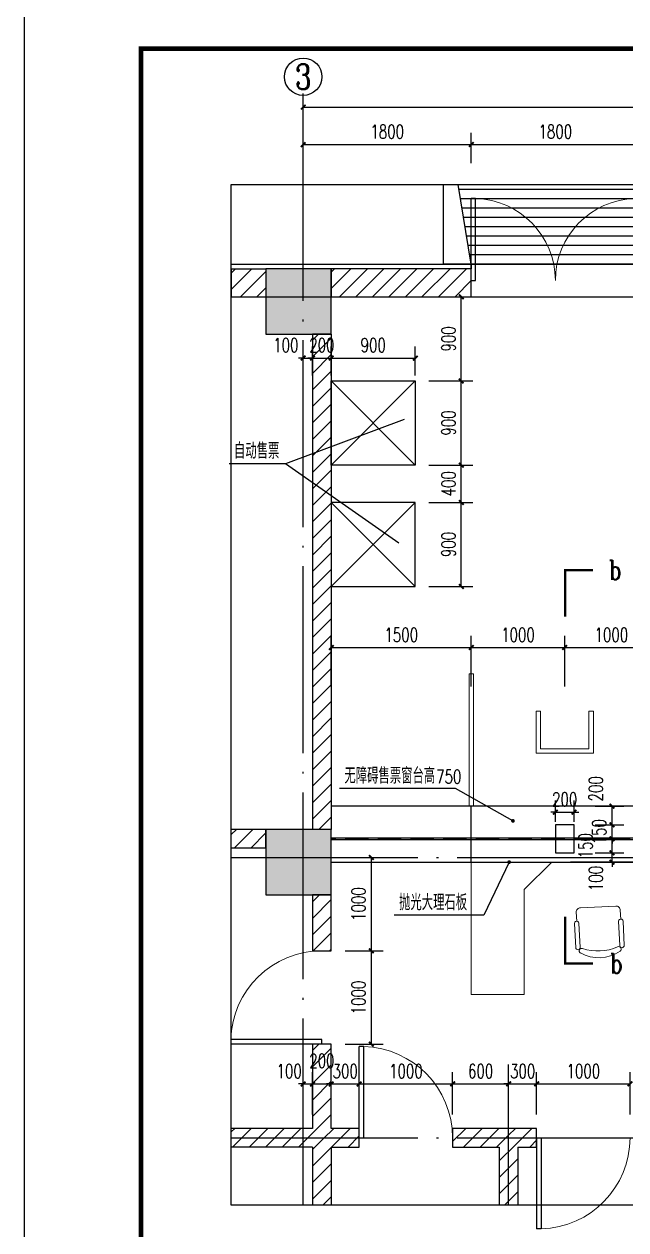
# Model space of a CAD drawing. Extents: x 63793 to 231107, y 20849 to 337643.
# Drawn here: x 139055 to 145498, y 69099 to 82005 of the extents above; entities that cross this region are included whole.
import ezdxf
from ezdxf.enums import TextEntityAlignment as Align

# ---------------------------------------------------------------- set-up
doc = ezdxf.new("R2010")
doc.units = 0
doc.header["$LTSCALE"] = 1000
doc.header["$MEASUREMENT"] = 0
for name, pattern in [('CONTINOUS', [0]), ('DASH', [0.35, 0.25, -0.1]), ('DOTE', [2.42, 2, -0.2, 0.02, -0.2])]:
    doc.linetypes.add(name, pattern=pattern)
for name, color, linetype in [('AXIS', 3, 'Continuous'), ('AXIS_TEXT', 7, 'Continuous'), ('DIM_LEAD', 3, 'Continuous'), ('DIM_SYMB', 3, 'Continuous'), ('DOTE', 1, 'DOTE'), ('LATRINE', 6, 'Continuous'), ('PUB_DIM', 3, 'Continuous'), ('PUB_HATCH', 8, 'Continuous'), ('PUB_TEXT', 7, 'Continuous'), ('PUB_TITLE', 4, 'Continuous'), ('SURFACE', 6, 'Continuous'), ('WALL', 2, 'Continuous'), ('WINDOW', 4, 'Continuous'), ('填充', 8, 'Continuous'), ('家具', 7, 'Continuous')]:
    doc.layers.add(name, color=color, linetype=linetype)
doc.layers.add('新块$0$00_funiture', color=147, linetype='Continuous', lineweight=5)
doc.styles.add('_TCH_AXIS', font='COMPLEX', dxfattribs={"bigfont": 'GBCBIG'})
doc.styles.add('_TCH_DIM', font='SIMPLEX', dxfattribs={"bigfont": 'GBCBIG'})
doc.styles.add('_TCH_DIM_T3', font='SIMPLEX', dxfattribs={"width": 0.705882, "bigfont": 'GBCBIG'})
doc.styles.add('_TCH_LABEL', font='COMPLEX', dxfattribs={"bigfont": 'GBCBIG'})
doc.styles.add('COMPLEX', font='COMPLEX')
doc.styles.get("Standard").update_dxf_attribs({"font": 'gbenor.shx', "bigfont": 'gbcbig.shx'})
doc.dimstyles.new('_TCH_ARCH&&50', dxfattribs={"dimtxt": 148.75, "dimasz": 50, "dimexe": 125, "dimexo": 150, "dimgap": 63.125, "dimtad": 1, "dimdec": 0, "dimzin": 0, "dimdsep": 46, "dimtxsty": '_TCH_DIM_T3', "dimblk": 'ARCHTICK', "dimcen": 0.09, "dimclrt": 7, "dimazin": 2, "dimtfac": 1, "dimtdec": 0, "dimtix": 1, "dimtmove": 2, "dimatfit": 3, "dimfxl": 0, "dimtolj": 1, "dimtzin": 0, "dimarcsym": 0})
pattern_1 = [(45, (-53378.04, 196878.15), (-88.38838, 88.38838), [])]

# ---------------------------------------------------------------- blocks, each defined once
blk = doc.blocks.new('M_C32CXI')
for p, q in [((-188, 275), (87, 275)), ((87, 225), (-188, 225)), ((212, 250), (112, 250)), ((262, 200), (262, -200)), ((-188, -225), (87, -225)), ((212, -250), (112, -250)), ((87, -275), (-188, -275))]:
    blk.add_line(p, q)
for centre, radius, start, end in [((-188, 250), 25, 90, 270), ((87, 250), 25, 270, 90), ((111, 0), 426, 148.1092, 211.8908), ((-227, 210), 28.1, 338.7607, 148.1092), ((314, 0), 552, 158.7607, 201.2393), ((212, 200), 50, 0, 90), ((-227, -210), 28.1, 211.8908, 21.2393), ((-188, -250), 25, 90, 270), ((87, -250), 25, 270, 90), ((212, -200), 50, 270, 0)]:
    blk.add_arc(centre, radius, start, end)
at = {"width": 0.8, "flags": 9}
for tag in ['XSIZE', 'YSIZE']:
    blk.add_attdef(tag, (0, 0), '', height=0.5, dxfattribs=at)
blk = doc.blocks.new('_ArchTick')
at = {"color": 0, "linetype": 'ByBlock', "const_width": 0.4}
blk.add_lwpolyline([(-0.5, -0.5), (0.5, 0.5)], dxfattribs=at)
blk = doc.blocks.new('*D467')
at = {"layer": 'Defpoints', "color": 0, "transparency": 16777216}
for p in [(144943, 73569), (144743, 73315), (144943, 73315)]:
    blk.add_point(p, dxfattribs=at)
at = {"layer": 'PUB_DIM', "color": 0, "lineweight": -2, "transparency": 16777216}
for p, q in [((144743, 73569), (144693, 73569)), ((144743, 73465), (144743, 73694)), ((144743, 73569), (144943, 73569)), ((144943, 73465), (144943, 73694)), ((144943, 73569), (144993, 73569))]:
    blk.add_line(p, q, dxfattribs=at)
at = {"layer": 'PUB_DIM', "color": 0, "lineweight": -2, "transparency": 16777216, "xscale": 50, "yscale": 50, "zscale": 50}
blk.add_blockref('_ArchTick', (144743, 73569), dxfattribs=at)
at = {"layer": 'PUB_DIM', "color": 0, "lineweight": -2, "transparency": 16777216, "xscale": 50, "yscale": 50, "zscale": 50, "rotation": 180}
blk.add_blockref('_ArchTick', (144943, 73569), dxfattribs=at)
at = {"layer": 'PUB_DIM', "color": 7, "transparency": 16777216, "insert": (144843, 73707), "char_height": 148.8, "attachment_point": 5, "style": '_TCH_DIM_T3'}
blk.add_mtext('\\A1;200', dxfattribs=at)
blk = doc.blocks.new('*D468')
at = {"layer": 'Defpoints', "color": 0, "transparency": 16777216}
for p in [(145020, 73635), (145350, 73635), (145020, 73435)]:
    blk.add_point(p, dxfattribs=at)
at = {"layer": 'PUB_DIM', "color": 0, "lineweight": -2, "transparency": 16777216}
for p, q in [((145170, 73635), (145475, 73635)), ((145350, 73435), (145350, 73635)), ((145170, 73435), (145475, 73435))]:
    blk.add_line(p, q, dxfattribs=at)
at = {"layer": 'PUB_DIM', "color": 0, "lineweight": -2, "transparency": 16777216, "xscale": 50, "yscale": 50, "zscale": 50}
for p, rotation in [((145350, 73635), 90), ((145350, 73435), 270)]:
    blk.add_blockref('_ArchTick', p, dxfattribs=dict(at, rotation=rotation))
at = {"layer": 'PUB_DIM', "color": 7, "transparency": 16777216, "insert": (145177, 73820), "char_height": 148.8, "attachment_point": 5, "rotation": 90, "style": '_TCH_DIM_T3'}
blk.add_mtext('\\A1;200', dxfattribs=at)
blk = doc.blocks.new('*D469')
at = {"layer": 'Defpoints', "color": 0, "transparency": 16777216}
for p in [(145020, 73435), (145350, 73435), (145020, 73285)]:
    blk.add_point(p, dxfattribs=at)
at = {"layer": 'PUB_DIM', "color": 0, "lineweight": -2, "transparency": 16777216}
for p, q in [((145350, 73435), (145350, 73485)), ((145170, 73435), (145475, 73435)), ((145350, 73285), (145350, 73435)), ((145170, 73285), (145475, 73285)), ((145350, 73285), (145350, 73235))]:
    blk.add_line(p, q, dxfattribs=at)
at = {"layer": 'PUB_DIM', "color": 0, "lineweight": -2, "transparency": 16777216, "xscale": 50, "yscale": 50, "zscale": 50}
for p, rotation in [((145350, 73435), 270), ((145350, 73285), 90)]:
    blk.add_blockref('_ArchTick', p, dxfattribs=dict(at, rotation=rotation))
at = {"layer": 'PUB_DIM', "color": 7, "transparency": 16777216, "insert": (145212, 73360), "char_height": 148.8, "attachment_point": 5, "rotation": 90, "style": '_TCH_DIM_T3'}
blk.add_mtext('\\A1;150', dxfattribs=at)
blk = doc.blocks.new('*D470')
at = {"layer": 'Defpoints', "color": 0, "transparency": 16777216}
for p in [(145020, 73285), (145350, 73285), (145020, 73135)]:
    blk.add_point(p, dxfattribs=at)
at = {"layer": 'PUB_DIM', "color": 0, "lineweight": -2, "transparency": 16777216}
for p, q in [((145170, 73285), (145475, 73285)), ((145350, 73135), (145350, 73285)), ((145170, 73135), (145475, 73135))]:
    blk.add_line(p, q, dxfattribs=at)
at = {"layer": 'PUB_DIM', "color": 0, "lineweight": -2, "transparency": 16777216, "xscale": 50, "yscale": 50, "zscale": 50}
for p, rotation in [((145350, 73285), 90), ((145350, 73135), 270)]:
    blk.add_blockref('_ArchTick', p, dxfattribs=dict(at, rotation=rotation))
at = {"layer": 'PUB_DIM', "color": 7, "transparency": 16777216, "insert": (145066, 73210), "char_height": 148.8, "attachment_point": 5, "rotation": 90, "style": '_TCH_DIM_T3'}
blk.add_mtext('\\A1;150', dxfattribs=at)
blk = doc.blocks.new('*D471')
at = {"layer": 'Defpoints', "color": 0, "transparency": 16777216}
for p in [(145020, 73135), (145350, 73135), (145020, 73035)]:
    blk.add_point(p, dxfattribs=at)
at = {"layer": 'PUB_DIM', "color": 0, "lineweight": -2, "transparency": 16777216}
for p, q in [((145350, 73135), (145350, 73185)), ((145170, 73135), (145475, 73135)), ((145350, 73035), (145350, 73135)), ((145170, 73035), (145475, 73035)), ((145350, 73035), (145350, 72985))]:
    blk.add_line(p, q, dxfattribs=at)
at = {"layer": 'PUB_DIM', "color": 0, "lineweight": -2, "transparency": 16777216, "xscale": 50, "yscale": 50, "zscale": 50}
for p, rotation in [((145350, 73135), 270), ((145350, 73035), 90)]:
    blk.add_blockref('_ArchTick', p, dxfattribs=dict(at, rotation=rotation))
at = {"layer": 'PUB_DIM', "color": 7, "transparency": 16777216, "insert": (145177, 72860), "char_height": 148.8, "attachment_point": 5, "rotation": 90, "style": '_TCH_DIM_T3'}
blk.add_mtext('\\A1;100', dxfattribs=at)
blk = doc.blocks.new('*D475')
at = {"layer": 'AXIS', "color": 0, "lineweight": -2, "transparency": 16777216}
for p, q in [((142343, 74915), (142343, 75457)), ((143843, 74915), (143843, 75457)), ((142343, 75332), (143843, 75332))]:
    blk.add_line(p, q, dxfattribs=at)
at = {"layer": 'Defpoints', "color": 0, "transparency": 16777216}
for p in [(143843, 75332), (142343, 74765), (143843, 74765)]:
    blk.add_point(p, dxfattribs=at)
at = {"layer": 'AXIS', "color": 0, "lineweight": -2, "transparency": 16777216, "xscale": 50, "yscale": 50, "zscale": 50, "rotation": 180}
blk.add_blockref('_ArchTick', (142343, 75332), dxfattribs=at)
at = {"layer": 'AXIS', "color": 0, "lineweight": -2, "transparency": 16777216, "xscale": 50, "yscale": 50, "zscale": 50}
blk.add_blockref('_ArchTick', (143843, 75332), dxfattribs=at)
at = {"layer": 'AXIS', "color": 7, "transparency": 16777216, "insert": (143093, 75469), "char_height": 148.8, "attachment_point": 5, "style": '_TCH_DIM_T3'}
blk.add_mtext('\\A1;1500', dxfattribs=at)
blk = doc.blocks.new('*D476')
at = {"layer": 'AXIS', "color": 0, "lineweight": -2, "transparency": 16777216}
for p, q in [((143843, 74915), (143843, 75457)), ((144843, 74915), (144843, 75457)), ((143843, 75332), (144843, 75332))]:
    blk.add_line(p, q, dxfattribs=at)
at = {"layer": 'Defpoints', "color": 0, "transparency": 16777216}
for p in [(144843, 75332), (143843, 74765), (144843, 74765)]:
    blk.add_point(p, dxfattribs=at)
at = {"layer": 'AXIS', "color": 0, "lineweight": -2, "transparency": 16777216, "xscale": 50, "yscale": 50, "zscale": 50, "rotation": 180}
blk.add_blockref('_ArchTick', (143843, 75332), dxfattribs=at)
at = {"layer": 'AXIS', "color": 0, "lineweight": -2, "transparency": 16777216, "xscale": 50, "yscale": 50, "zscale": 50}
blk.add_blockref('_ArchTick', (144843, 75332), dxfattribs=at)
at = {"layer": 'AXIS', "color": 7, "transparency": 16777216, "insert": (144343, 75469), "char_height": 148.8, "attachment_point": 5, "style": '_TCH_DIM_T3'}
blk.add_mtext('\\A1;1000', dxfattribs=at)
blk = doc.blocks.new('*D477')
at = {"layer": 'AXIS', "color": 0, "lineweight": -2, "transparency": 16777216}
for p, q in [((144843, 74915), (144843, 75457)), ((145843, 74915), (145843, 75457)), ((144843, 75332), (145843, 75332))]:
    blk.add_line(p, q, dxfattribs=at)
at = {"layer": 'Defpoints', "color": 0, "transparency": 16777216}
for p in [(145843, 75332), (144843, 74765), (145843, 74765)]:
    blk.add_point(p, dxfattribs=at)
at = {"layer": 'AXIS', "color": 0, "lineweight": -2, "transparency": 16777216, "xscale": 50, "yscale": 50, "zscale": 50, "rotation": 180}
blk.add_blockref('_ArchTick', (144843, 75332), dxfattribs=at)
at = {"layer": 'AXIS', "color": 0, "lineweight": -2, "transparency": 16777216, "xscale": 50, "yscale": 50, "zscale": 50}
blk.add_blockref('_ArchTick', (145843, 75332), dxfattribs=at)
at = {"layer": 'AXIS', "color": 7, "transparency": 16777216, "insert": (145343, 75469), "char_height": 148.8, "attachment_point": 5, "style": '_TCH_DIM_T3'}
blk.add_mtext('\\A1;1000', dxfattribs=at)
blk = doc.blocks.new('*D485')
at = {"layer": 'AXIS', "color": 0, "lineweight": -2, "transparency": 16777216}
for p, q in [((142343, 78242), (142343, 78555)), ((143243, 78242), (143243, 78555)), ((142343, 78430), (143243, 78430))]:
    blk.add_line(p, q, dxfattribs=at)
at = {"layer": 'Defpoints', "color": 0, "transparency": 16777216}
for p in [(143243, 78430), (142343, 78092), (143243, 78092)]:
    blk.add_point(p, dxfattribs=at)
at = {"layer": 'AXIS', "color": 0, "lineweight": -2, "transparency": 16777216, "xscale": 50, "yscale": 50, "zscale": 50, "rotation": 180}
blk.add_blockref('_ArchTick', (142343, 78430), dxfattribs=at)
at = {"layer": 'AXIS', "color": 0, "lineweight": -2, "transparency": 16777216, "xscale": 50, "yscale": 50, "zscale": 50}
blk.add_blockref('_ArchTick', (143243, 78430), dxfattribs=at)
at = {"layer": 'AXIS', "color": 7, "transparency": 16777216, "insert": (142793, 78568), "char_height": 148.8, "attachment_point": 5, "style": '_TCH_DIM_T3'}
blk.add_mtext('\\A1;900', dxfattribs=at)
blk = doc.blocks.new('*D486')
at = {"layer": 'AXIS', "color": 0, "lineweight": -2, "transparency": 16777216}
for p, q in [((142143, 78242), (142143, 78555)), ((142343, 78242), (142343, 78555)), ((142143, 78430), (142093, 78430)), ((142143, 78430), (142343, 78430)), ((142343, 78430), (142393, 78430))]:
    blk.add_line(p, q, dxfattribs=at)
at = {"layer": 'Defpoints', "color": 0, "transparency": 16777216}
for p in [(142343, 78430), (142143, 78092), (142343, 78092)]:
    blk.add_point(p, dxfattribs=at)
at = {"layer": 'AXIS', "color": 0, "lineweight": -2, "transparency": 16777216, "xscale": 50, "yscale": 50, "zscale": 50}
blk.add_blockref('_ArchTick', (142143, 78430), dxfattribs=at)
at = {"layer": 'AXIS', "color": 0, "lineweight": -2, "transparency": 16777216, "xscale": 50, "yscale": 50, "zscale": 50, "rotation": 180}
blk.add_blockref('_ArchTick', (142343, 78430), dxfattribs=at)
at = {"layer": 'AXIS', "color": 7, "transparency": 16777216, "insert": (142243, 78568), "char_height": 148.8, "attachment_point": 5, "style": '_TCH_DIM_T3'}
blk.add_mtext('\\A1;200', dxfattribs=at)
blk = doc.blocks.new('*D487')
at = {"layer": 'AXIS', "color": 0, "lineweight": -2, "transparency": 16777216}
for p, q in [((142043, 78242), (142043, 78555)), ((142143, 78242), (142143, 78555)), ((142043, 78430), (141993, 78430)), ((142043, 78430), (142143, 78430)), ((142143, 78430), (142193, 78430))]:
    blk.add_line(p, q, dxfattribs=at)
at = {"layer": 'Defpoints', "color": 0, "transparency": 16777216}
for p in [(142143, 78430), (142043, 78092), (142143, 78092)]:
    blk.add_point(p, dxfattribs=at)
at = {"layer": 'AXIS', "color": 0, "lineweight": -2, "transparency": 16777216, "xscale": 50, "yscale": 50, "zscale": 50}
blk.add_blockref('_ArchTick', (142043, 78430), dxfattribs=at)
at = {"layer": 'AXIS', "color": 0, "lineweight": -2, "transparency": 16777216, "xscale": 50, "yscale": 50, "zscale": 50, "rotation": 180}
blk.add_blockref('_ArchTick', (142143, 78430), dxfattribs=at)
at = {"layer": 'AXIS', "color": 7, "transparency": 16777216, "insert": (141857, 78568), "char_height": 148.8, "attachment_point": 5, "style": '_TCH_DIM_T3'}
blk.add_mtext('\\A1;100', dxfattribs=at)
blk = doc.blocks.new('*D488')
at = {"layer": 'AXIS', "color": 0, "lineweight": -2, "transparency": 16777216}
for p, q in [((143388, 76885), (143861, 76885)), ((143736, 75985), (143736, 76885)), ((143388, 75985), (143861, 75985))]:
    blk.add_line(p, q, dxfattribs=at)
at = {"layer": 'Defpoints', "color": 0, "transparency": 16777216}
for p in [(143238, 76885), (143736, 76885), (143238, 75985)]:
    blk.add_point(p, dxfattribs=at)
at = {"layer": 'AXIS', "color": 0, "lineweight": -2, "transparency": 16777216, "xscale": 50, "yscale": 50, "zscale": 50}
for p, rotation in [((143736, 76885), 90), ((143736, 75985), 270)]:
    blk.add_blockref('_ArchTick', p, dxfattribs=dict(at, rotation=rotation))
at = {"layer": 'AXIS', "color": 7, "transparency": 16777216, "insert": (143599, 76435), "char_height": 148.8, "attachment_point": 5, "rotation": 90, "style": '_TCH_DIM_T3'}
blk.add_mtext('\\A1;900', dxfattribs=at)
blk = doc.blocks.new('*D489')
at = {"layer": 'AXIS', "color": 0, "lineweight": -2, "transparency": 16777216}
for p, q in [((143388, 77285), (143861, 77285)), ((143736, 76885), (143736, 77285)), ((143388, 76885), (143861, 76885))]:
    blk.add_line(p, q, dxfattribs=at)
at = {"layer": 'Defpoints', "color": 0, "transparency": 16777216}
for p in [(143238, 77285), (143736, 77285), (143238, 76885)]:
    blk.add_point(p, dxfattribs=at)
at = {"layer": 'AXIS', "color": 0, "lineweight": -2, "transparency": 16777216, "xscale": 50, "yscale": 50, "zscale": 50}
for p, rotation in [((143736, 77285), 90), ((143736, 76885), 270)]:
    blk.add_blockref('_ArchTick', p, dxfattribs=dict(at, rotation=rotation))
at = {"layer": 'AXIS', "color": 7, "transparency": 16777216, "insert": (143599, 77085), "char_height": 148.8, "attachment_point": 5, "rotation": 90, "style": '_TCH_DIM_T3'}
blk.add_mtext('\\A1;400', dxfattribs=at)
blk = doc.blocks.new('*D490')
at = {"layer": 'AXIS', "color": 0, "lineweight": -2, "transparency": 16777216}
for p, q in [((143388, 78185), (143861, 78185)), ((143736, 77285), (143736, 78185)), ((143388, 77285), (143861, 77285))]:
    blk.add_line(p, q, dxfattribs=at)
at = {"layer": 'Defpoints', "color": 0, "transparency": 16777216}
for p in [(143238, 78185), (143736, 78185), (143238, 77285)]:
    blk.add_point(p, dxfattribs=at)
at = {"layer": 'AXIS', "color": 0, "lineweight": -2, "transparency": 16777216, "xscale": 50, "yscale": 50, "zscale": 50}
for p, rotation in [((143736, 78185), 90), ((143736, 77285), 270)]:
    blk.add_blockref('_ArchTick', p, dxfattribs=dict(at, rotation=rotation))
at = {"layer": 'AXIS', "color": 7, "transparency": 16777216, "insert": (143599, 77735), "char_height": 148.8, "attachment_point": 5, "rotation": 90, "style": '_TCH_DIM_T3'}
blk.add_mtext('\\A1;900', dxfattribs=at)
blk = doc.blocks.new('*D491')
at = {"layer": 'AXIS', "color": 0, "lineweight": -2, "transparency": 16777216}
for p, q in [((143388, 79085), (143861, 79085)), ((143736, 78185), (143736, 79085)), ((143388, 78185), (143861, 78185))]:
    blk.add_line(p, q, dxfattribs=at)
at = {"layer": 'Defpoints', "color": 0, "transparency": 16777216}
for p in [(143238, 79085), (143736, 79085), (143238, 78185)]:
    blk.add_point(p, dxfattribs=at)
at = {"layer": 'AXIS', "color": 0, "lineweight": -2, "transparency": 16777216, "xscale": 50, "yscale": 50, "zscale": 50}
for p, rotation in [((143736, 79085), 90), ((143736, 78185), 270)]:
    blk.add_blockref('_ArchTick', p, dxfattribs=dict(at, rotation=rotation))
at = {"layer": 'AXIS', "color": 7, "transparency": 16777216, "insert": (143599, 78635), "char_height": 148.8, "attachment_point": 5, "rotation": 90, "style": '_TCH_DIM_T3'}
blk.add_mtext('\\A1;900', dxfattribs=at)
blk = doc.blocks.new('*D492')
at = {"layer": 'AXIS', "color": 0, "lineweight": -2, "transparency": 16777216}
for p, q in [((142493, 72086), (142898, 72086)), ((142773, 71086), (142773, 72086)), ((142493, 71086), (142898, 71086))]:
    blk.add_line(p, q, dxfattribs=at)
at = {"layer": 'Defpoints', "color": 0, "transparency": 16777216}
for p in [(142343, 72086), (142773, 72086), (142343, 71086)]:
    blk.add_point(p, dxfattribs=at)
at = {"layer": 'AXIS', "color": 0, "lineweight": -2, "transparency": 16777216, "xscale": 50, "yscale": 50, "zscale": 50}
for p, rotation in [((142773, 72086), 90), ((142773, 71086), 270)]:
    blk.add_blockref('_ArchTick', p, dxfattribs=dict(at, rotation=rotation))
at = {"layer": 'AXIS', "color": 7, "transparency": 16777216, "insert": (142636, 71586), "char_height": 148.8, "attachment_point": 5, "rotation": 90, "style": '_TCH_DIM_T3'}
blk.add_mtext('\\A1;1000', dxfattribs=at)
blk = doc.blocks.new('*D493')
at = {"layer": 'AXIS', "color": 0, "lineweight": -2, "transparency": 16777216}
for p, q in [((142493, 73085), (142898, 73085)), ((142773, 72086), (142773, 73085)), ((142493, 72086), (142898, 72086))]:
    blk.add_line(p, q, dxfattribs=at)
at = {"layer": 'Defpoints', "color": 0, "transparency": 16777216}
for p in [(142343, 73085), (142773, 73085), (142343, 72086)]:
    blk.add_point(p, dxfattribs=at)
at = {"layer": 'AXIS', "color": 0, "lineweight": -2, "transparency": 16777216, "xscale": 50, "yscale": 50, "zscale": 50}
for p, rotation in [((142773, 73085), 90), ((142773, 72086), 270)]:
    blk.add_blockref('_ArchTick', p, dxfattribs=dict(at, rotation=rotation))
at = {"layer": 'AXIS', "color": 7, "transparency": 16777216, "insert": (142636, 72586), "char_height": 148.8, "attachment_point": 5, "rotation": 90, "style": '_TCH_DIM_T3'}
blk.add_mtext('\\A1;1000', dxfattribs=at)
blk = doc.blocks.new('*D500')
at = {"layer": 'AXIS', "color": 0, "lineweight": -2, "transparency": 16777216}
for p, q in [((144543, 70335), (144543, 70786)), ((145543, 70335), (145543, 70786)), ((144543, 70661), (145543, 70661))]:
    blk.add_line(p, q, dxfattribs=at)
at = {"layer": 'Defpoints', "color": 0, "transparency": 16777216}
for p in [(145543, 70661), (144543, 70185), (145543, 70185)]:
    blk.add_point(p, dxfattribs=at)
at = {"layer": 'AXIS', "color": 0, "lineweight": -2, "transparency": 16777216, "xscale": 50, "yscale": 50, "zscale": 50, "rotation": 180}
blk.add_blockref('_ArchTick', (144543, 70661), dxfattribs=at)
at = {"layer": 'AXIS', "color": 0, "lineweight": -2, "transparency": 16777216, "xscale": 50, "yscale": 50, "zscale": 50}
blk.add_blockref('_ArchTick', (145543, 70661), dxfattribs=at)
at = {"layer": 'AXIS', "color": 7, "transparency": 16777216, "insert": (145043, 70798), "char_height": 148.8, "attachment_point": 5, "style": '_TCH_DIM_T3'}
blk.add_mtext('\\A1;1000', dxfattribs=at)
blk = doc.blocks.new('*D501')
at = {"layer": 'AXIS', "color": 0, "lineweight": -2, "transparency": 16777216}
for p, q in [((144243, 70335), (144243, 70786)), ((144543, 70335), (144543, 70786)), ((144243, 70661), (144193, 70661)), ((144243, 70661), (144543, 70661)), ((144543, 70661), (144593, 70661))]:
    blk.add_line(p, q, dxfattribs=at)
at = {"layer": 'Defpoints', "color": 0, "transparency": 16777216}
for p in [(144543, 70661), (144243, 70185), (144543, 70185)]:
    blk.add_point(p, dxfattribs=at)
at = {"layer": 'AXIS', "color": 0, "lineweight": -2, "transparency": 16777216, "xscale": 50, "yscale": 50, "zscale": 50}
blk.add_blockref('_ArchTick', (144243, 70661), dxfattribs=at)
at = {"layer": 'AXIS', "color": 0, "lineweight": -2, "transparency": 16777216, "xscale": 50, "yscale": 50, "zscale": 50, "rotation": 180}
blk.add_blockref('_ArchTick', (144543, 70661), dxfattribs=at)
at = {"layer": 'AXIS', "color": 7, "transparency": 16777216, "insert": (144393, 70798), "char_height": 148.8, "attachment_point": 5, "style": '_TCH_DIM_T3'}
blk.add_mtext('\\A1;300', dxfattribs=at)
blk = doc.blocks.new('*D502')
at = {"layer": 'AXIS', "color": 0, "lineweight": -2, "transparency": 16777216}
for p, q in [((143643, 70335), (143643, 70786)), ((144243, 70335), (144243, 70786)), ((143643, 70661), (144243, 70661))]:
    blk.add_line(p, q, dxfattribs=at)
at = {"layer": 'Defpoints', "color": 0, "transparency": 16777216}
for p in [(144243, 70661), (143643, 70185), (144243, 70185)]:
    blk.add_point(p, dxfattribs=at)
at = {"layer": 'AXIS', "color": 0, "lineweight": -2, "transparency": 16777216, "xscale": 50, "yscale": 50, "zscale": 50, "rotation": 180}
blk.add_blockref('_ArchTick', (143643, 70661), dxfattribs=at)
at = {"layer": 'AXIS', "color": 0, "lineweight": -2, "transparency": 16777216, "xscale": 50, "yscale": 50, "zscale": 50}
blk.add_blockref('_ArchTick', (144243, 70661), dxfattribs=at)
at = {"layer": 'AXIS', "color": 7, "transparency": 16777216, "insert": (143943, 70798), "char_height": 148.8, "attachment_point": 5, "style": '_TCH_DIM_T3'}
blk.add_mtext('\\A1;600', dxfattribs=at)
blk = doc.blocks.new('*D503')
at = {"layer": 'AXIS', "color": 0, "lineweight": -2, "transparency": 16777216}
for p, q in [((142643, 70335), (142643, 70786)), ((143643, 70335), (143643, 70786)), ((142643, 70661), (143643, 70661))]:
    blk.add_line(p, q, dxfattribs=at)
at = {"layer": 'Defpoints', "color": 0, "transparency": 16777216}
for p in [(143643, 70661), (142643, 70185), (143643, 70185)]:
    blk.add_point(p, dxfattribs=at)
at = {"layer": 'AXIS', "color": 0, "lineweight": -2, "transparency": 16777216, "xscale": 50, "yscale": 50, "zscale": 50, "rotation": 180}
blk.add_blockref('_ArchTick', (142643, 70661), dxfattribs=at)
at = {"layer": 'AXIS', "color": 0, "lineweight": -2, "transparency": 16777216, "xscale": 50, "yscale": 50, "zscale": 50}
blk.add_blockref('_ArchTick', (143643, 70661), dxfattribs=at)
at = {"layer": 'AXIS', "color": 7, "transparency": 16777216, "insert": (143143, 70798), "char_height": 148.8, "attachment_point": 5, "style": '_TCH_DIM_T3'}
blk.add_mtext('\\A1;1000', dxfattribs=at)
blk = doc.blocks.new('*D504')
at = {"layer": 'AXIS', "color": 0, "lineweight": -2, "transparency": 16777216}
for p, q in [((142343, 70335), (142343, 70786)), ((142643, 70335), (142643, 70786)), ((142343, 70661), (142293, 70661)), ((142343, 70661), (142643, 70661)), ((142643, 70661), (142693, 70661))]:
    blk.add_line(p, q, dxfattribs=at)
at = {"layer": 'Defpoints', "color": 0, "transparency": 16777216}
for p in [(142643, 70661), (142343, 70185), (142643, 70185)]:
    blk.add_point(p, dxfattribs=at)
at = {"layer": 'AXIS', "color": 0, "lineweight": -2, "transparency": 16777216, "xscale": 50, "yscale": 50, "zscale": 50}
blk.add_blockref('_ArchTick', (142343, 70661), dxfattribs=at)
at = {"layer": 'AXIS', "color": 0, "lineweight": -2, "transparency": 16777216, "xscale": 50, "yscale": 50, "zscale": 50, "rotation": 180}
blk.add_blockref('_ArchTick', (142643, 70661), dxfattribs=at)
at = {"layer": 'AXIS', "color": 7, "transparency": 16777216, "insert": (142493, 70798), "char_height": 148.8, "attachment_point": 5, "style": '_TCH_DIM_T3'}
blk.add_mtext('\\A1;300', dxfattribs=at)
blk = doc.blocks.new('*D505')
at = {"layer": 'AXIS', "color": 0, "lineweight": -2, "transparency": 16777216}
for p, q in [((142143, 70335), (142143, 70786)), ((142343, 70335), (142343, 70786)), ((142143, 70661), (142343, 70661))]:
    blk.add_line(p, q, dxfattribs=at)
at = {"layer": 'Defpoints', "color": 0, "transparency": 16777216}
for p in [(142343, 70661), (142143, 70185), (142343, 70185)]:
    blk.add_point(p, dxfattribs=at)
at = {"layer": 'AXIS', "color": 0, "lineweight": -2, "transparency": 16777216, "xscale": 50, "yscale": 50, "zscale": 50, "rotation": 180}
blk.add_blockref('_ArchTick', (142143, 70661), dxfattribs=at)
at = {"layer": 'AXIS', "color": 0, "lineweight": -2, "transparency": 16777216, "xscale": 50, "yscale": 50, "zscale": 50}
blk.add_blockref('_ArchTick', (142343, 70661), dxfattribs=at)
at = {"layer": 'AXIS', "color": 7, "transparency": 16777216, "insert": (142243, 70907), "char_height": 148.8, "attachment_point": 5, "style": '_TCH_DIM_T3'}
blk.add_mtext('\\A1;200', dxfattribs=at)
blk = doc.blocks.new('*D506')
at = {"layer": 'AXIS', "color": 0, "lineweight": -2, "transparency": 16777216}
for p, q in [((142043, 70335), (142043, 70786)), ((142143, 70335), (142143, 70786)), ((142043, 70661), (141993, 70661)), ((142043, 70661), (142143, 70661)), ((142143, 70661), (142193, 70661))]:
    blk.add_line(p, q, dxfattribs=at)
at = {"layer": 'Defpoints', "color": 0, "transparency": 16777216}
for p in [(142143, 70661), (142043, 70185), (142143, 70185)]:
    blk.add_point(p, dxfattribs=at)
at = {"layer": 'AXIS', "color": 0, "lineweight": -2, "transparency": 16777216, "xscale": 50, "yscale": 50, "zscale": 50}
blk.add_blockref('_ArchTick', (142043, 70661), dxfattribs=at)
at = {"layer": 'AXIS', "color": 0, "lineweight": -2, "transparency": 16777216, "xscale": 50, "yscale": 50, "zscale": 50, "rotation": 180}
blk.add_blockref('_ArchTick', (142143, 70661), dxfattribs=at)
at = {"layer": 'AXIS', "color": 7, "transparency": 16777216, "insert": (141893, 70798), "char_height": 148.8, "attachment_point": 5, "style": '_TCH_DIM_T3'}
blk.add_mtext('\\A1;100', dxfattribs=at)
blk = doc.blocks.new('*D512')
at = {"layer": 'AXIS', "color": 0, "lineweight": -2, "transparency": 16777216}
for p, q in [((142043, 80516), (142043, 80841)), ((143843, 80516), (143843, 80841)), ((142043, 80716), (143843, 80716))]:
    blk.add_line(p, q, dxfattribs=at)
at = {"layer": 'Defpoints', "color": 0, "transparency": 16777216}
for p in [(143843, 80716), (142043, 80366), (143843, 80366)]:
    blk.add_point(p, dxfattribs=at)
at = {"layer": 'AXIS', "color": 0, "lineweight": -2, "transparency": 16777216, "xscale": 50, "yscale": 50, "zscale": 50, "rotation": 180}
blk.add_blockref('_ArchTick', (142043, 80716), dxfattribs=at)
at = {"layer": 'AXIS', "color": 0, "lineweight": -2, "transparency": 16777216, "xscale": 50, "yscale": 50, "zscale": 50}
blk.add_blockref('_ArchTick', (143843, 80716), dxfattribs=at)
at = {"layer": 'AXIS', "color": 7, "transparency": 16777216, "insert": (142943, 80854), "char_height": 148.8, "attachment_point": 5, "style": '_TCH_DIM_T3'}
blk.add_mtext('\\A1;1800', dxfattribs=at)
blk = doc.blocks.new('*D513')
at = {"layer": 'AXIS', "color": 0, "lineweight": -2, "transparency": 16777216}
for p, q in [((143843, 80516), (143843, 80841)), ((145643, 80516), (145643, 80841)), ((143843, 80716), (145643, 80716))]:
    blk.add_line(p, q, dxfattribs=at)
at = {"layer": 'Defpoints', "color": 0, "transparency": 16777216}
for p in [(145643, 80716), (143843, 80366), (145643, 80366)]:
    blk.add_point(p, dxfattribs=at)
at = {"layer": 'AXIS', "color": 0, "lineweight": -2, "transparency": 16777216, "xscale": 50, "yscale": 50, "zscale": 50, "rotation": 180}
blk.add_blockref('_ArchTick', (143843, 80716), dxfattribs=at)
at = {"layer": 'AXIS', "color": 0, "lineweight": -2, "transparency": 16777216, "xscale": 50, "yscale": 50, "zscale": 50}
blk.add_blockref('_ArchTick', (145643, 80716), dxfattribs=at)
at = {"layer": 'AXIS', "color": 7, "transparency": 16777216, "insert": (144743, 80854), "char_height": 148.8, "attachment_point": 5, "style": '_TCH_DIM_T3'}
blk.add_mtext('\\A1;1800', dxfattribs=at)
blk = doc.blocks.new('*D517')
at = {"layer": 'AXIS', "color": 0, "lineweight": -2, "transparency": 16777216}
for p, q in [((142043, 80516), (142043, 81241)), ((149843, 80516), (149843, 81241)), ((142043, 81116), (149843, 81116))]:
    blk.add_line(p, q, dxfattribs=at)
at = {"layer": 'Defpoints', "color": 0, "transparency": 16777216}
for p in [(149843, 81116), (142043, 80366), (149843, 80366)]:
    blk.add_point(p, dxfattribs=at)
at = {"layer": 'AXIS', "color": 0, "lineweight": -2, "transparency": 16777216, "xscale": 50, "yscale": 50, "zscale": 50, "rotation": 180}
blk.add_blockref('_ArchTick', (142043, 81116), dxfattribs=at)
at = {"layer": 'AXIS', "color": 0, "lineweight": -2, "transparency": 16777216, "xscale": 50, "yscale": 50, "zscale": 50}
blk.add_blockref('_ArchTick', (149843, 81116), dxfattribs=at)
at = {"layer": 'AXIS', "color": 7, "transparency": 16777216, "insert": (145943, 81254), "char_height": 148.8, "attachment_point": 5, "style": '_TCH_DIM_T3'}
blk.add_mtext('\\A1;7800', dxfattribs=at)
blk = doc.blocks.new('$DorLib2D$00000002')
for p, q in [((-0.5, 0), (-0.5, 0.4875)), ((-0.475, 0.4875), (-0.5, 0.4875)), ((-0.475, 0), (-0.475, 0.4875)), ((0.475, 0), (0.475, 0.4875)), ((0.475, 0.4875), (0.5, 0.4875)), ((0.5, 0), (0.5, 0.4875)), ((-0.5, 0), (-0.475, 0)), ((0.5, 0), (0.475, 0))]:
    blk.add_line(p, q)
at = {"lineweight": 13}
for centre, start, end in [((-0.4875, 0), 0, 88.53072), ((0.4875, 0), 91.46928, 180)]:
    blk.add_arc(centre, 0.4875, start, end, dxfattribs=at)
blk = doc.blocks.new('$DorLib2D$00000001')
for p, q in [((0.45, 0.975), (0.5, 0.975)), ((0.45, 0), (0.45, 0.975)), ((0.5, 0), (0.5, 0.975)), ((0.5, 0), (0.45, 0))]:
    blk.add_line(p, q)
at = {"lineweight": 13}
blk.add_arc((0.475, 0), 0.975, 91.4693, 180, dxfattribs=at)
blk = doc.blocks.new('_AXISO')
blk.add_circle((0, 0), 0.5)
at = {"layer": 'AXIS_TEXT', "style": 'COMPLEX', "width": 1.041667}
blk.add_attdef('A', text='', height=0.56, dxfattribs=at).set_placement((-0.25, -0.28), (0.25, -0.28), align=Align.FIT)

msp = doc.modelspace()

# ---------------------------------------------------------------- hatches: boundary and pattern name
at = {"layer": 'PUB_HATCH'}
h = msp.add_hatch(dxfattribs=at)
h.set_pattern_fill('普通砖', color=256, scale=50, style=0)
h.set_pattern_definition(pattern_1)
h.paths.add_polyline_path([(141271, 79085.5), (141643, 79085.5), (141643, 79385.5), (141271, 79385.5)])
h = msp.add_hatch(dxfattribs=at)
h.set_pattern_fill('普通砖', color=256, scale=50, style=0)
h.set_pattern_definition(pattern_1)
h.paths.add_polyline_path([(142343, 79085.5), (143843, 79085.5), (143843, 79385.5), (142343, 79385.5)])
h = msp.add_hatch(dxfattribs=at)
h.set_pattern_fill('普通砖', color=256, scale=50, style=0)
h.set_pattern_definition(pattern_1)
h.paths.add_polyline_path([(142143, 78685.5), (142143, 73385.5), (142343, 73385.5), (142343, 78685.5)])
h = msp.add_hatch(dxfattribs=at)
h.set_pattern_fill('普通砖', color=256, scale=50, style=0)
h.set_pattern_definition(pattern_1)
h.paths.add_polyline_path([(141643, 73385.5), (141271, 73385.5), (141271, 73185.5), (141643, 73185.5)])
h = msp.add_hatch(dxfattribs=at)
h.set_pattern_fill('普通砖', color=256, scale=50, style=0)
h.set_pattern_definition(pattern_1)
h.paths.add_polyline_path([(142143, 72685.5), (142143, 72085.6), (142343, 72085.6), (142343, 72685.5)])
h = msp.add_hatch(dxfattribs=at)
h.set_pattern_fill('普通砖', color=256, scale=50, style=0)
h.set_pattern_definition(pattern_1)
h.paths.add_polyline_path([(142343, 70185.5), (142343, 71085.6), (142143, 71085.6), (142143, 70185.5), (142243, 70085.5)])
h = msp.add_hatch(dxfattribs=at)
h.set_pattern_fill('普通砖', color=256, scale=50, style=0)
h.set_pattern_definition(pattern_1)
h.paths.add_polyline_path([(142243, 70085.5), (142143, 70185.5), (141271, 70185.5), (141271, 69985.5), (142143, 69985.5)])
h = msp.add_hatch(dxfattribs=at)
h.set_pattern_fill('普通砖', color=256, scale=50, style=0)
h.set_pattern_definition(pattern_1)
h.paths.add_polyline_path([(142243, 70085.5), (142143, 69985.5), (142143, 69361.9), (142343, 69361.9), (142343, 69985.5)])
h = msp.add_hatch(dxfattribs=at)
h.set_pattern_fill('普通砖', color=256, scale=50, style=0)
h.set_pattern_definition(pattern_1)
h.paths.add_polyline_path([(142343, 69985.5), (142642.7, 69985.5), (142642.7, 70185.5), (142343, 70185.5), (142243, 70085.5)])
h = msp.add_hatch(dxfattribs=at)
h.set_pattern_fill('普通砖', color=256, scale=50, style=0)
h.set_pattern_definition(pattern_1)
h.paths.add_polyline_path([(144243, 70185.5), (143642.7, 70185.5), (143642.7, 69985.5), (144143, 69985.5), (144243, 70052.1)])
h = msp.add_hatch(dxfattribs=at)
h.set_pattern_fill('普通砖', color=256, scale=50, style=0)
h.set_pattern_definition(pattern_1)
h.paths.add_polyline_path([(144343, 69985.5), (144543, 69985.5), (144543, 70185.5), (144243, 70185.5), (144243, 70052.1)])
h = msp.add_hatch(dxfattribs=at)
h.set_pattern_fill('普通砖', color=256, scale=50, style=0)
h.set_pattern_definition(pattern_1)
h.paths.add_polyline_path([(144243, 70052.1), (144143, 69985.5), (144143, 69361.9), (144343, 69361.9), (144343, 69985.5)])
at = {"layer": '填充'}
h = msp.add_hatch(dxfattribs=at)
h.set_pattern_fill('钢筋混凝土', color=256, scale=50, style=0)
h.set_pattern_definition([(45, (-53378.04, 196788.39), (-88.38835, 88.38835), []), (50, (-53378.04, 196788.4), (358.6301, -31.37607), [37.5, -412.5]), (355, (-53378.04, 196788.4), (-69.37567, 376.09607), [30, -330]), (100.4514, (-53348.16, 196785.78), (289.2547, 344.71977), [31.8701, -350.57106]), (46.1842, (-53378.04, 196888.4), (533.6205, -82.7595), [56.25, -618.75]), (96.6356, (-53333.6, 196881.5), (467.3314, 487.0589), [47.8051, -525.8565]), (351.1842, (-53378.04, 196888.4), (467.331, 487.0593), [45, -495]), (21, (-53328.04, 196863.4), (298.45353, -201.30945), [37.5, -412.5]), (326, (-53328.04, 196863.4), (121.65767, 362.575), [30, -330]), (71.4514, (-53303.17, 196846.6), (420.1113, 161.26525), [31.8701, -350.57106]), (37.5, (-53378.04, 196788.39), (6.07993, 166.44693), [0, -326, 0, -335, 0, -331.25]), (7.5, (-53378.04, 196788.39), (131.53477, 197.20586), [0, -191, 0, -318.5, 0, -126.25]), (327.5, (-53489.54, 196788.39), (266.91122, -11.277436), [0, -125, 0, -390, 0, -517.5]), (317.5, (-53539.54, 196788.4), (291.59308, 50.0525), [0, -162.5, 0, -259, 0, -367.5])])
h.paths.add_polyline_path([(149043, 72585.5), (150143, 72585.5), (150143, 73385.5), (149043, 73385.5)])
h.paths.add_polyline_path([(141643, 72685.5), (142343, 72685.5), (142343, 73385.5), (141643, 73385.5)])
h.paths.add_polyline_path([(141643, 78685.5), (142343, 78685.5), (142343, 79385.5), (141643, 79385.5)])
h.paths.add_polyline_path([(149543, 79985.5), (150643, 79985.5), (150643, 79035.5), (149543, 79035.5)])

# ---------------------------------------------------------------- linework, layer by layer
at = {"color": 9}
for p, q in [((143543, 80287.1), (143543, 79435.5)), ((143843, 79435.5), (143701.1, 80287.1)), ((148776.4, 80235.5), (143709.7, 80235.5)), ((148759.7, 80135.5), (143726.4, 80135.5)), ((148743, 80035.5), (143743, 80035.5)), ((148726.4, 79935.5), (143759.7, 79935.5)), ((148709.7, 79835.5), (143776.4, 79835.5)), ((148693, 79735.5), (143793, 79735.5)), ((148676.4, 79635.5), (143809.7, 79635.5)), ((148659.7, 79535.5), (143826.4, 79535.5)), ((148943, 79435.5), (143543, 79435.5))]:
    msp.add_line(p, q, dxfattribs=at)
for p, q in [((142343, 77285.5), (143243, 78185.5)), ((143243, 77285.5), (142343, 78185.5)), ((142343, 76885.5), (143243, 75985.5)), ((143243, 76885.5), (142343, 75985.5)), ((149943, 73635.5), (142343, 73635.5))]:
    msp.add_line(p, q)
at = {"color": 8, "linetype": 'DASH'}
msp.add_line((149043, 73285.5), (142343.3, 73285.5), dxfattribs=at)
for points in [[(141271, 80287.1), (150477.2, 80287.1), (150477.2, 69361.9), (141271, 69361.9)], [(143243, 78185.5), (143243, 77285.5), (142343, 77285.5), (142343, 78185.5)], [(143243, 78185.5), (143243, 77285.5), (142343, 77285.5), (142343, 78185.5)], [(143243, 75985.5), (143243, 76885.5), (142343, 76885.5), (142343, 75985.5)]]:
    msp.add_lwpolyline(points, close=True)
msp.add_lwpolyline([(142343, 73035.2), (149043, 73035.2)])
at = {"layer": 'AXIS'}
msp.add_line((142043, 80365.6), (142043, 81241.2), dxfattribs=at)
at = {"layer": 'DIM_LEAD'}
for p, q in [((143122.8, 77771.5), (141855.3, 77299.9)), ((141855.3, 77299.9), (141249.4, 77299.9)), ((143068.1, 76448.5), (141855.3, 77299.9)), ((143674, 73823.1), (142431.5, 73823.1)), ((144289, 73476.3), (143674, 73823.1)), ((144248.4, 73035.2), (143976.4, 72467.6)), ((143976.4, 72467.6), (143017, 72467.6))]:
    msp.add_line(p, q, dxfattribs=at)
at = {"layer": 'DIM_LEAD', "const_width": 20}
for points in [[(144297.7, 73471.4, 1), (144280.3, 73481.2, 1)], [(144252.7, 73044.2, 1), (144244.1, 73026.2, 1)]]:
    msp.add_lwpolyline(points, format="xyb", close=True, dxfattribs=at)
at = {"layer": 'DIM_SYMB', "linetype": 'CONTINOUS', "const_width": 25}
for points in [[(144847.9, 75661.8), (144847.9, 76161.8), (145147.9, 76161.8)], [(145147.9, 71949.9), (144847.9, 71949.9), (144847.9, 72449.9)]]:
    msp.add_lwpolyline(points, dxfattribs=at)
at = {"layer": 'DOTE'}
for p, q in [((142043, 69361.9), (142043, 81442.1)), ((141271, 79085.5), (150477.2, 79085.5)), ((141271, 73085.5), (150477.2, 73085.5)), ((144243, 69361.9), (144243, 70870.3)), ((141271, 70085.5), (150477.2, 70085.5))]:
    msp.add_line(p, q, dxfattribs=at)
at = {"layer": 'LATRINE'}
msp.add_line((141643, 79435.5), (142343, 79435.5), dxfattribs=at)
at = {"layer": 'PUB_TITLE'}
msp.add_lwpolyline([(139054.7, 61242.4), (183654.7, 61242.4), (183654.7, 82242.4), (139054.7, 82242.4)], close=True, dxfattribs=at)
at = {"layer": 'PUB_TITLE', "const_width": 50}
msp.add_lwpolyline([(140304.7, 61742.4), (183154.7, 61742.4), (183154.7, 81742.4), (140304.7, 81742.4)], close=True, dxfattribs=at)
at = {"layer": 'SURFACE'}
for p, q in [((141271, 79435.5), (141643, 79435.5)), ((142343, 79435.5), (143843, 79435.5)), ((143843, 79435.5), (143843, 79385.5))]:
    msp.add_line(p, q, dxfattribs=at)
at = {"layer": 'WALL'}
for p, q in [((141271, 79385.5), (141643, 79385.5)), ((141271, 79385.5), (141271, 79085.5)), ((141643, 79385.5), (141643, 79085.5)), ((143843, 79385.5), (142343, 79385.5)), ((142343, 79385.5), (142343, 79085.5)), ((143843, 79085.5), (143843, 79385.5)), ((141271, 79085.5), (141643, 79085.5)), ((142343, 79085.5), (143843, 79085.5)), ((142143, 78685.5), (142143, 73385.5)), ((142343, 78685.5), (142143, 78685.5)), ((142343, 78685.5), (142343, 73385.5)), ((141643, 73385.5), (141271, 73385.5)), ((141271, 73185.5), (141271, 73385.5)), ((141643, 73185.5), (141643, 73385.5)), ((142343, 73385.5), (142143, 73385.5)), ((141643, 73185.5), (141271, 73185.5)), ((142143, 72685.5), (142143, 72085.6)), ((142343, 72685.5), (142143, 72685.5)), ((142343, 72085.6), (142343, 72685.5)), ((142143, 72085.6), (142343, 72085.6)), ((142343, 71085.6), (142143, 71085.6)), ((142143, 71085.6), (142143, 70185.5)), ((142343, 70185.5), (142343, 71085.6)), ((142143, 70185.5), (141271, 70185.5)), ((141271, 69985.5), (141271, 70185.5)), ((142642.7, 70185.5), (142343, 70185.5)), ((142642.7, 69985.5), (142642.7, 70185.5)), ((144243, 70185.5), (143642.7, 70185.5)), ((143642.7, 70185.5), (143642.7, 69985.5)), ((144543, 70185.5), (144243, 70185.5)), ((144543, 69985.5), (144543, 70185.5)), ((142143, 69985.5), (141271, 69985.5)), ((142143, 69985.5), (142143, 69361.9)), ((142343, 69985.5), (142343, 69361.9)), ((142343, 69985.5), (142642.7, 69985.5)), ((143642.7, 69985.5), (144143, 69985.5)), ((144143, 69985.5), (144143, 69361.9)), ((144343, 69985.5), (144343, 69361.9)), ((144343, 69985.5), (144543, 69985.5)), ((142343, 69361.9), (142143, 69361.9)), ((144343, 69361.9), (144143, 69361.9))]:
    msp.add_line(p, q, dxfattribs=at)
for points in [[(141643, 78685.5), (142343, 78685.5), (142343, 79385.5), (141643, 79385.5)], [(141643, 72685.5), (142343, 72685.5), (142343, 73385.5), (141643, 73385.5)]]:
    msp.add_lwpolyline(points, close=True, dxfattribs=at)
at = {"layer": 'WINDOW'}
msp.add_line((143843, 79435.5), (145643, 79435.5), dxfattribs=at)
at = {"layer": 'WINDOW', "linetype": 'CONTINOUS'}
msp.add_line((143843, 73035.2), (143843, 73635.5), dxfattribs=at)
msp.add_lwpolyline([(144943, 73435.5), (144743, 73435.5), (144743, 73135.5), (144943, 73135.5)], close=True, dxfattribs=at)
for points in [[(142343, 73295.5), (149043, 73295.5)], [(142343, 73275.5), (149043, 73275.5)]]:
    msp.add_lwpolyline(points, dxfattribs=at)
at = {"layer": '家具'}
msp.add_line((145843, 73035.2), (144903.9, 73035.2), dxfattribs=at)
at = {"layer": '新块$0$00_funiture'}
for p, q in [((143843, 71618.6), (143843, 73035.2)), ((143843, 71618.6), (143843, 73035.2)), ((144409.7, 72741), (144703.9, 73035.2)), ((144409.7, 71618.6), (144409.7, 72741)), ((143843, 71618.6), (144409.7, 71618.6))]:
    msp.add_line(p, q, dxfattribs=at)
for points in [[(143866.6, 75052.1), (143819.4, 75052.1), (143819.4, 73635.5), (143866.6, 73635.5)], [(144583.3, 74650.8), (144583.3, 74249.4), (145102.8, 74249.4), (145102.8, 74650.8), (145150, 74650.8), (145150, 74202.1), (144536.1, 74202.1), (144536.1, 74650.8)]]:
    msp.add_lwpolyline(points, close=True, dxfattribs=at)

# ---------------------------------------------------------------- block references
at = {"layer": 'AXIS'}
ref = msp.add_blockref('_AXISO', (142043, 81441.2), dxfattribs=dict(at, xscale=400, yscale=400, zscale=400))
ref.add_attrib('A', '3', dxfattribs={"layer": 'AXIS_TEXT', "height": 266.3, "style": '_TCH_AXIS'}).set_placement((141954.3, 81308.1), (142131.8, 81308.1), align=Align.FIT)
at = {"layer": 'WINDOW', "xscale": 1800, "yscale": 1800, "zscale": 1800}
msp.add_blockref('$DorLib2D$00000002', (144743, 79260.5), dxfattribs=at)
at = {"layer": 'WINDOW', "xscale": 1000, "zscale": 1000}
for p, yscale, rotation in [((142243, 71585.6), -1000, 270), ((143142.7, 70085.5), -1000, 179.9999999999975), ((145043, 70085.5), 1000, 180.0000000000012)]:
    msp.add_blockref('$DorLib2D$00000001', p, dxfattribs=dict(at, yscale=yscale, rotation=rotation))
at = {"layer": '新块$0$00_funiture', "extrusion": (0, 0, -1), "xscale": 0.9444444441643888, "yscale": 0.9444444441643888, "zscale": -0.9444444444444444, "rotation": 87.26825234615993}
msp.add_blockref('M_C32CXI', (-145212.4, 72309.1), dxfattribs=at)

# ---------------------------------------------------------------- texts
at = {"layer": 'PUB_TEXT', "style": '_TCH_DIM'}
for s, p in [('自动售票', (141301.9, 77352.4)), ('无障碍售票窗台高', (142484, 73875.6)), ('抛光大理石板', (143069.5, 72520.1))]:
    msp.add_text(s, height=168.79, dxfattribs=at).set_placement(p)
at = {"layer": 'PUB_TEXT', "linetype": 'CONTINOUS', "style": '_TCH_LABEL', "width": 0.705882}
for p in [(145315, 76055.5), (145327.6, 71843.7)]:
    msp.add_text('b', height=212.5, dxfattribs=at).set_placement(p)
at = {"layer": 'PUB_TEXT', "style": '_TCH_DIM', "width": 0.705882}
msp.add_text('750', height=148.75, dxfattribs=at).set_placement((143467, 73875.6))

# ---------------------------------------------------------------- dimensions: what is measured, and where the dimension line sits
at = {"layer": 'AXIS'}
for p1, p2, distance, text, picture, middle in [((142043, 80365.6), (149843, 80365.6), 750.6, '7800', '*D517', (145943, 81253.7)), ((142043, 80365.6), (143843, 80365.6), 350.6, '1800', '*D512', (142943, 80853.7)), ((143843, 80365.6), (145643, 80365.6), 350.6, '1800', '*D513', (144743, 80853.7)), ((143238.3, 78185.5), (143238.3, 79085.5), -498.1, '900', '*D491', (143598.9, 78635.5)), ((142143, 78091.8), (142343, 78091.8), 338.5, '200', '*D486', (142243, 78567.8)), ((142343, 78091.8), (143243, 78091.8), 338.5, '900', '*D485', (142793, 78567.8)), ((143238.3, 77285.5), (143238.3, 78185.5), -498.1, '900', '*D490', (143598.9, 77735.5)), ((143238.3, 76885.5), (143238.3, 77285.5), -498.1, '400', '*D489', (143598.9, 77085.5)), ((143238.3, 75985.5), (143238.3, 76885.5), -498.1, '900', '*D488', (143598.9, 76435.5)), ((142343, 74765.2), (143843, 74765.2), 566.7, '1500', '*D475', (143093, 75469.3)), ((143843, 74765.2), (144843, 74765.2), 566.7, '1000', '*D476', (144343, 75469.3)), ((144843, 74765.2), (145843, 74765.2), 566.7, '1000', '*D477', (145343, 75469.3)), ((142343, 72085.6), (142343, 73085.5), -430.2, '1000', '*D493', (142635.8, 72585.6)), ((142343, 71085.6), (142343, 72085.6), -430.2, '1000', '*D492', (142635.8, 71585.6)), ((142343, 70185.5), (142642.7, 70185.5), 475.4, '300', '*D504', (142492.9, 70798.4)), ((142642.7, 70185.5), (143642.7, 70185.5), 475.4, '1000', '*D503', (143142.7, 70798.4)), ((143642.7, 70185.5), (144243, 70185.5), 475.4, '600', '*D502', (143942.9, 70798.4)), ((144243, 70185.5), (144543, 70185.5), 475.4, '300', '*D501', (144393, 70798.4)), ((144543, 70185.5), (145543, 70185.5), 475.4, '1000', '*D500', (145043, 70798.4))]:
    dim = msp.add_aligned_dim(p1=p1, p2=p2, distance=distance, text=text, dimstyle='_TCH_ARCH&&50', dxfattribs=at)
    dim.commit()
    dim.dimension.update_dxf_attribs({"geometry": picture, "text_midpoint": middle})
for base, p1, p2, text, picture, middle in [((142143, 78430.3), (142043, 78091.8), (142143, 78091.8), '100', '*D487', (141857.4, 78567.8)), ((142343, 70660.9), (142143, 70185.5), (142343, 70185.5), '200', '*D505', (142243, 70907.5)), ((142143, 70660.9), (142043, 70185.5), (142143, 70185.5), '100', '*D506', (141892.9, 70798.4))]:
    dim = msp.add_linear_dim(base=base, p1=p1, p2=p2, angle=0, text=text, dimstyle='_TCH_ARCH&&50', dxfattribs=at)
    dim.commit()
    dim.dimension.update_dxf_attribs({"geometry": picture, "text_midpoint": middle, "dimtype": 129})
at = {"layer": 'PUB_DIM'}
for base, p1, p2, text, picture, middle in [((145349.9, 73635.5), (145020.4, 73435.5), (145020.4, 73635.5), '200', '*D468', (145177.4, 73820.5)), ((145349.9, 73285.5), (145020.4, 73135.5), (145020.4, 73285.5), '150', '*D470', (145066.1, 73210.5)), ((145349.9, 73135.5), (145020.4, 73035.2), (145020.4, 73135.5), '100', '*D471', (145177.4, 72860.2))]:
    dim = msp.add_linear_dim(base=base, p1=p1, p2=p2, angle=90, text=text, dimstyle='_TCH_ARCH&&50', dxfattribs=at)
    dim.commit()
    dim.dimension.update_dxf_attribs({"geometry": picture, "text_midpoint": middle, "dimtype": 129})
for p1, p2, distance, text, picture, middle in [((144743, 73315.4), (144943, 73315.4), 253.9, '200', '*D467', (144843, 73706.8)), ((145020.4, 73285.5), (145020.4, 73435.5), -329.5, '150', '*D469', (145212.4, 73360.5))]:
    dim = msp.add_aligned_dim(p1=p1, p2=p2, distance=distance, text=text, dimstyle='_TCH_ARCH&&50', dxfattribs=at)
    dim.commit()
    dim.dimension.update_dxf_attribs({"geometry": picture, "text_midpoint": middle})

doc.saveas('drawing.dxf')
